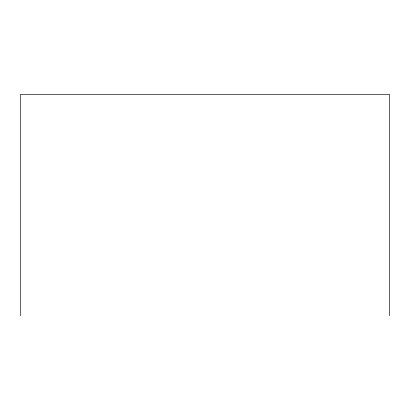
<?xml version="1.0" encoding="UTF-8"?>
<svg xmlns="http://www.w3.org/2000/svg" width="410" height="410" viewBox="0 0 410 410"><rect width="100%" height="100%" fill="white"/><g stroke="black" fill="none" stroke-linecap="round" stroke-linejoin="round"><path stroke-width="0.61" d="M389.5 315.664L389.5 94.336L20.5 94.336L20.5 315.664"/></g></svg>
